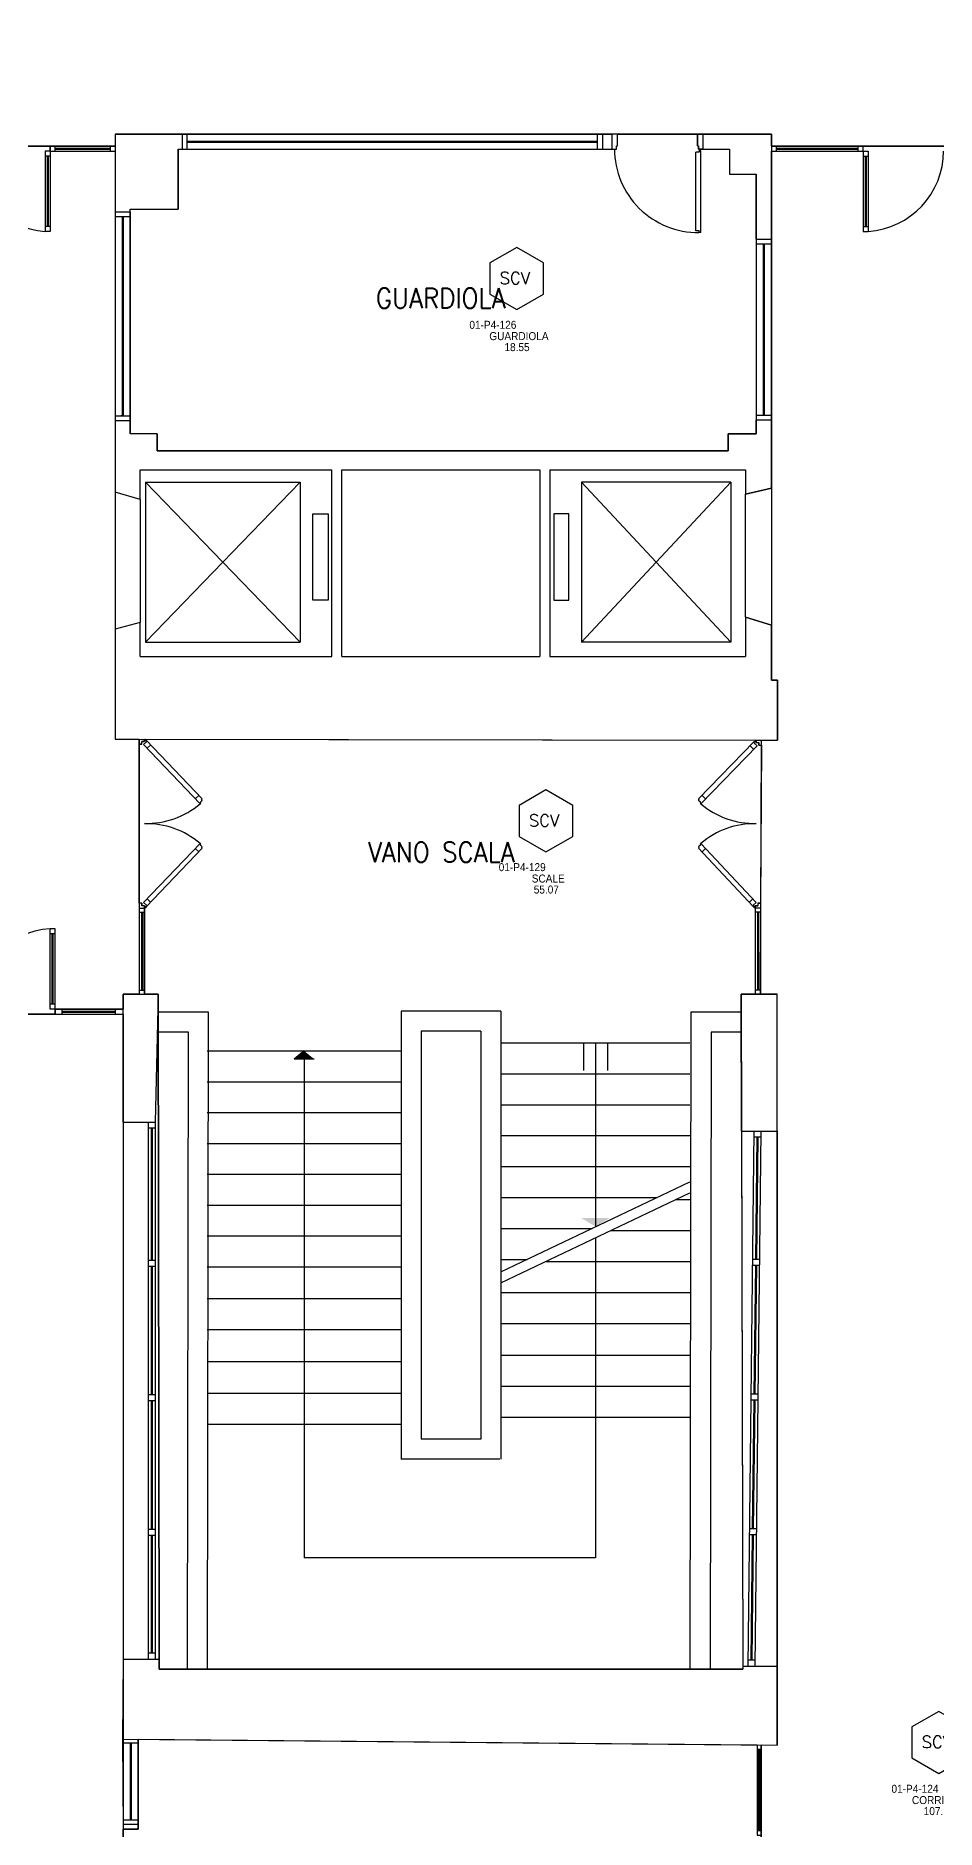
# Model space of a CAD drawing. Header units: inches. Extents: x 16420 to 16611, y 92341 to 92416.
# Drawn here: x 16467.56 to 16476.55, y 92383.12 to 92401.05 of the extents above; entities that cross this region are included whole.
import ezdxf
from ezdxf.enums import TextEntityAlignment as Align

# ---------------------------------------------------------------- set-up
doc = ezdxf.new("R2010")
doc.units = ezdxf.units.IN
doc.header["$LTSCALE"] = 50
doc.header["$MEASUREMENT"] = 0
doc.linetypes.add('NASCOSTA2', pattern=[0.1875, 0.125, -0.0625])
for name, color, linetype in [('A-LOCALI', 7, 'Continuous'), ('AA-CodiceVano', 7, 'Continuous'), ('GMM_DEST.USO', 50, 'Continuous'), ('PIANTA', 7, 'Continuous'), ('RM', 191, 'Continuous')]:
    doc.layers.add(name, color=color, linetype=linetype)
doc.styles.add('ARIAL', font='arial.ttf')
doc.styles.add('ARTECO', font='romans.shx', dxfattribs={"width": 0.9})
doc.styles.get("Standard").update_dxf_attribs({"font": 'txt.shx'})

# ---------------------------------------------------------------- blocks, each defined once
blk = doc.blocks.new('MFM_COD_VANO')
at = {"layer": 'A-LOCALI'}
for p, q in [((0, 0.621), (-0.269, 0.466)), ((0.269, 0.466), (0, 0.621)), ((-0.269, 0.466), (-0.269, 0.155)), ((0.269, 0.155), (0.269, 0.466)), ((-0.269, 0.155), (0, 0)), ((0, 0), (0.269, 0.155))]:
    blk.add_line(p, q, dxfattribs=at)
blk.add_text('SCV', height=0.12, dxfattribs=at).set_placement((-0.17, 0.255))
at = {"layer": 'A-LOCALI', "flags": 9}
for tag in ['MFM_NAME', 'MFM_COD_COMPLESSO', 'MFM_COD_EDIFICIO', 'MFM_COD_PIANO', 'MFM_COD_MACROAREA', 'MFM_ZONA', 'MFM_REPARTO']:
    blk.add_attdef(tag, (-0.084, 0.188), '', height=0.005, dxfattribs=at)
blk.add_attdef('MFM_ALTEZZA', text='', height=0.005, dxfattribs=at).set_placement((-0.057, 0.188), align=Align.CENTER)
at = {"layer": 'A-LOCALI', "style": 'ARIAL', "width": 0.9, "flags": 8}
for tag, p in [('MFM_COD_UT', (-0.026, -0.078)), ('MFM_DESTINAZIONE_USO', (0.023, -0.306)), ('MFM_SUPERFICIE', (0.004, -0.416))]:
    blk.add_attdef(tag, text='', height=0.08, dxfattribs=at).set_placement(p, align=Align.CENTER)
at = {"layer": 'A-LOCALI', "style": 'ARIAL', "width": 0.9}
for tag, p, height, flags in [('MFM_COD_LOCALE', (-0.472, -0.192), 0.08, 8), ('MFM_COD_SCHEDA', (-0.275, -0.483), 0.04, 9)]:
    blk.add_attdef(tag, p, '', height=height, dxfattribs=dict(at, flags=flags))

msp = doc.modelspace()

# ---------------------------------------------------------------- linework, layer by layer
at = {"layer": 'PIANTA', "color": 0}
for p, q in [((16468.349, 92400.073), (16469.019, 92400.073)), ((16468.349, 92400.073), (16468.349, 92399.294)), ((16469.019, 92400.073), (16473.219, 92400.073)), ((16469.019, 92400.073), (16469.019, 92399.923)), ((16469.069, 92399.923), (16469.069, 92400.073)), ((16469.069, 92400.003), (16473.169, 92400.003)), ((16473.169, 92399.923), (16473.169, 92400.073)), ((16473.169, 92399.923), (16473.169, 92400.072)), ((16473.219, 92400.073), (16473.314, 92400.073)), ((16473.219, 92400.073), (16473.219, 92399.923)), ((16473.369, 92400.073), (16473.314, 92400.073)), ((16473.314, 92400.073), (16473.314, 92399.923)), ((16473.369, 92399.955), (16473.369, 92400.073)), ((16474.169, 92400.073), (16474.224, 92400.073)), ((16474.169, 92399.955), (16474.169, 92400.073)), ((16474.224, 92400.073), (16474.909, 92400.073)), ((16474.224, 92399.923), (16474.224, 92400.073)), ((16474.909, 92400.073), (16474.909, 92399.023)), ((16467.649, 92399.903), (16467.649, 92399.099)), ((16467.699, 92399.903), (16467.649, 92399.903)), ((16467.699, 92399.853), (16467.649, 92399.853)), ((16467.669, 92399.853), (16467.669, 92399.149)), ((16467.679, 92399.853), (16467.679, 92399.149)), ((16467.699, 92399.903), (16467.699, 92399.953)), ((16467.699, 92399.953), (16468.349, 92399.953)), ((16467.699, 92399.903), (16468.349, 92399.903)), ((16467.699, 92399.903), (16467.699, 92399.099)), ((16467.749, 92399.903), (16467.749, 92399.953)), ((16467.749, 92399.933), (16468.299, 92399.933)), ((16467.749, 92399.923), (16468.299, 92399.923)), ((16468.299, 92399.953), (16468.299, 92399.903)), ((16468.979, 92399.923), (16469.019, 92399.923)), ((16468.979, 92399.923), (16468.979, 92399.323)), ((16469.019, 92399.923), (16473.219, 92399.923)), ((16469.069, 92399.993), (16473.169, 92399.993)), ((16473.219, 92399.923), (16473.314, 92399.923)), ((16473.314, 92399.923), (16473.359, 92399.923)), ((16473.359, 92399.923), (16473.359, 92399.955)), ((16473.359, 92399.955), (16473.369, 92399.955)), ((16474.151, 92399.104), (16474.151, 92399.89)), ((16474.184, 92399.89), (16474.151, 92399.89)), ((16474.169, 92399.955), (16474.179, 92399.955)), ((16474.179, 92399.923), (16474.179, 92399.955)), ((16474.224, 92399.923), (16474.179, 92399.923)), ((16474.184, 92399.906), (16474.184, 92399.89)), ((16474.201, 92399.906), (16474.184, 92399.906)), ((16474.201, 92399.088), (16474.201, 92399.906)), ((16474.224, 92399.923), (16474.489, 92399.923)), ((16474.489, 92399.923), (16474.489, 92399.673)), ((16474.909, 92399.953), (16475.824, 92399.953)), ((16474.909, 92399.903), (16475.824, 92399.903)), ((16474.959, 92399.903), (16474.959, 92399.953)), ((16474.959, 92399.933), (16475.774, 92399.933)), ((16474.959, 92399.923), (16475.774, 92399.923)), ((16475.774, 92399.903), (16475.774, 92399.953)), ((16475.824, 92399.903), (16475.824, 92399.953)), ((16475.824, 92399.903), (16475.824, 92399.099)), ((16475.824, 92399.903), (16475.874, 92399.903)), ((16475.824, 92399.853), (16475.874, 92399.853)), ((16475.844, 92399.853), (16475.844, 92399.149)), ((16475.854, 92399.853), (16475.854, 92399.149)), ((16475.874, 92399.903), (16475.874, 92399.099)), ((16474.489, 92399.673), (16474.754, 92399.673)), ((16474.754, 92399.023), (16474.754, 92399.673)), ((16468.349, 92399.294), (16468.349, 92397.204)), ((16468.349, 92399.294), (16468.499, 92399.294)), ((16468.499, 92399.323), (16468.979, 92399.323)), ((16468.499, 92399.294), (16468.499, 92399.323)), ((16468.499, 92399.294), (16468.499, 92397.204)), ((16467.699, 92399.149), (16467.649, 92399.149)), ((16467.699, 92399.099), (16467.649, 92399.099)), ((16468.499, 92399.244), (16468.349, 92399.244)), ((16468.419, 92399.244), (16468.419, 92397.254)), ((16468.429, 92399.244), (16468.429, 92397.254)), ((16474.184, 92399.104), (16474.151, 92399.104)), ((16474.184, 92399.088), (16474.184, 92399.104)), ((16475.824, 92399.149), (16475.874, 92399.149)), ((16475.824, 92399.099), (16475.874, 92399.099)), ((16474.201, 92399.088), (16474.184, 92399.088)), ((16474.754, 92399.023), (16474.754, 92397.213)), ((16474.754, 92399.023), (16474.909, 92399.023)), ((16474.909, 92398.973), (16474.754, 92398.973)), ((16474.827, 92398.973), (16474.827, 92397.263)), ((16474.837, 92398.973), (16474.837, 92397.263)), ((16474.909, 92399.023), (16474.909, 92397.213)), ((16468.349, 92397.254), (16468.499, 92397.254)), ((16468.499, 92397.204), (16468.349, 92397.204)), ((16468.349, 92397.204), (16468.349, 92396.493)), ((16468.422, 92397.254), (16468.406, 92397.254)), ((16468.499, 92397.204), (16468.499, 92397.074)), ((16474.754, 92397.263), (16474.909, 92397.263)), ((16474.754, 92397.074), (16474.754, 92397.213)), ((16474.909, 92397.213), (16474.754, 92397.213)), ((16474.909, 92397.213), (16474.909, 92396.533)), ((16468.769, 92397.074), (16468.499, 92397.074)), ((16468.769, 92397.074), (16468.769, 92396.904)), ((16468.769, 92397.074), (16468.769, 92397.074)), ((16474.474, 92396.904), (16474.474, 92397.074)), ((16474.474, 92397.074), (16474.754, 92397.074)), ((16468.769, 92396.904), (16474.474, 92396.904)), ((16468.599, 92396.715), (16470.514, 92396.715)), ((16468.599, 92396.419), (16468.599, 92396.715)), ((16468.652, 92396.591), (16468.652, 92394.991)), ((16468.652, 92396.591), (16470.197, 92394.991)), ((16468.652, 92394.991), (16470.197, 92396.591)), ((16468.652, 92396.591), (16470.197, 92396.591)), ((16470.197, 92396.591), (16470.197, 92394.991)), ((16470.514, 92394.849), (16470.514, 92396.715)), ((16470.614, 92396.715), (16472.594, 92396.715)), ((16470.614, 92394.849), (16470.614, 92396.715)), ((16472.594, 92396.715), (16472.594, 92394.849)), ((16472.694, 92396.715), (16474.649, 92396.715)), ((16472.694, 92396.715), (16472.694, 92394.849)), ((16474.501, 92394.991), (16473.011, 92396.591)), ((16474.501, 92396.591), (16473.011, 92394.991)), ((16474.501, 92396.591), (16473.011, 92396.591)), ((16473.011, 92396.591), (16473.011, 92394.991)), ((16474.501, 92396.591), (16474.501, 92394.991)), ((16474.649, 92396.715), (16474.649, 92396.473)), ((16468.599, 92396.419), (16468.349, 92396.493)), ((16468.349, 92396.493), (16468.349, 92395.123)), ((16468.599, 92396.419), (16468.599, 92395.189)), ((16474.909, 92396.533), (16474.649, 92396.473)), ((16474.649, 92395.243), (16474.649, 92396.473)), ((16474.909, 92396.533), (16474.909, 92395.163)), ((16470.325, 92395.413), (16470.325, 92396.275)), ((16470.325, 92396.275), (16470.476, 92396.275)), ((16470.476, 92396.275), (16470.476, 92395.413)), ((16472.884, 92396.275), (16472.733, 92396.275)), ((16472.733, 92396.275), (16472.733, 92395.413)), ((16472.884, 92395.413), (16472.884, 92396.275)), ((16470.476, 92395.413), (16470.325, 92395.413)), ((16472.733, 92395.413), (16472.884, 92395.413)), ((16468.599, 92395.189), (16468.349, 92395.123)), ((16468.599, 92394.849), (16468.599, 92395.189)), ((16474.649, 92395.243), (16474.909, 92395.163)), ((16474.649, 92395.243), (16474.649, 92394.849)), ((16474.909, 92395.163), (16474.909, 92394.613)), ((16468.349, 92395.123), (16468.349, 92394.023)), ((16468.652, 92394.991), (16470.197, 92394.991)), ((16474.501, 92394.991), (16473.011, 92394.991)), ((16468.599, 92394.849), (16470.514, 92394.849)), ((16470.614, 92394.849), (16472.594, 92394.849)), ((16472.694, 92394.849), (16474.649, 92394.849)), ((16474.909, 92394.613), (16474.969, 92394.613)), ((16474.969, 92394.613), (16474.969, 92394.013)), ((16468.349, 92394.023), (16474.757, 92394.013)), ((16468.589, 92393.973), (16468.589, 92394.023)), ((16468.616, 92393.973), (16468.589, 92393.973)), ((16468.642, 92393.997), (16468.616, 92393.997)), ((16468.616, 92393.973), (16468.616, 92393.997)), ((16468.633, 92393.967), (16468.661, 92393.994)), ((16469.197, 92393.375), (16468.633, 92393.967)), ((16468.642, 92394.023), (16468.642, 92393.997)), ((16468.654, 92394.002), (16468.662, 92394.009)), ((16468.661, 92393.994), (16468.654, 92394.002)), ((16469.219, 92393.424), (16468.662, 92394.009)), ((16468.667, 92393.931), (16468.703, 92393.965)), ((16474.18, 92393.424), (16474.737, 92393.997)), ((16474.202, 92393.375), (16474.766, 92393.955)), ((16474.731, 92393.919), (16474.696, 92393.954)), ((16474.744, 92393.99), (16474.737, 92393.997)), ((16474.737, 92393.983), (16474.744, 92393.99)), ((16474.766, 92393.955), (16474.737, 92393.983)), ((16474.757, 92394.013), (16474.969, 92394.013)), ((16474.757, 92394.013), (16474.757, 92393.987)), ((16474.757, 92393.987), (16474.783, 92393.987)), ((16474.783, 92393.963), (16474.783, 92393.987)), ((16474.783, 92393.963), (16474.81, 92393.963)), ((16474.81, 92393.963), (16474.81, 92394.013)), ((16469.149, 92393.426), (16469.184, 92393.46)), ((16469.197, 92393.389), (16469.219, 92393.41)), ((16469.197, 92393.389), (16469.204, 92393.382)), ((16469.197, 92393.375), (16469.204, 92393.382)), ((16469.212, 92393.417), (16469.219, 92393.424)), ((16469.219, 92393.41), (16469.212, 92393.417)), ((16474.187, 92393.417), (16474.18, 92393.424)), ((16474.18, 92393.41), (16474.187, 92393.417)), ((16474.201, 92393.389), (16474.18, 92393.41)), ((16474.201, 92393.389), (16474.194, 92393.382)), ((16474.202, 92393.375), (16474.194, 92393.382)), ((16474.25, 92393.425), (16474.214, 92393.46)), ((16469.197, 92392.98), (16468.633, 92392.389)), ((16469.219, 92392.931), (16468.662, 92392.347)), ((16469.149, 92392.93), (16469.184, 92392.895)), ((16469.197, 92392.98), (16469.204, 92392.973)), ((16469.197, 92392.966), (16469.204, 92392.973)), ((16469.197, 92392.966), (16469.219, 92392.945)), ((16469.219, 92392.945), (16469.212, 92392.938)), ((16469.212, 92392.938), (16469.219, 92392.931)), ((16474.201, 92392.966), (16474.18, 92392.945)), ((16474.18, 92392.945), (16474.187, 92392.938)), ((16474.187, 92392.938), (16474.18, 92392.931)), ((16474.18, 92392.931), (16474.727, 92392.347)), ((16474.202, 92392.98), (16474.194, 92392.973)), ((16474.201, 92392.966), (16474.194, 92392.973)), ((16474.202, 92392.98), (16474.756, 92392.389)), ((16474.25, 92392.93), (16474.214, 92392.895)), ((16468.589, 92392.381), (16468.589, 92392.331)), ((16468.616, 92392.381), (16468.589, 92392.381)), ((16468.589, 92392.331), (16468.589, 92391.473)), ((16468.589, 92392.331), (16468.642, 92392.331)), ((16468.589, 92392.291), (16468.642, 92392.291)), ((16468.611, 92392.291), (16468.611, 92391.513)), ((16468.616, 92392.381), (16468.616, 92392.356)), ((16468.642, 92392.356), (16468.616, 92392.356)), ((16468.621, 92392.291), (16468.621, 92391.513)), ((16468.633, 92392.389), (16468.661, 92392.361)), ((16468.642, 92392.331), (16468.642, 92392.356)), ((16468.642, 92392.331), (16468.642, 92391.473)), ((16468.661, 92392.361), (16468.654, 92392.354)), ((16468.654, 92392.354), (16468.662, 92392.347)), ((16468.667, 92392.425), (16468.703, 92392.39)), ((16474.721, 92392.425), (16474.686, 92392.39)), ((16474.756, 92392.389), (16474.727, 92392.361)), ((16474.727, 92392.361), (16474.734, 92392.354)), ((16474.734, 92392.354), (16474.727, 92392.347)), ((16474.747, 92392.356), (16474.773, 92392.356)), ((16474.747, 92392.331), (16474.747, 92392.356)), ((16474.747, 92392.331), (16474.747, 92391.473)), ((16474.8, 92392.331), (16474.747, 92392.331)), ((16474.8, 92392.291), (16474.747, 92392.291)), ((16474.768, 92392.291), (16474.768, 92391.513)), ((16474.773, 92392.381), (16474.8, 92392.381)), ((16474.773, 92392.381), (16474.773, 92392.356)), ((16474.778, 92392.291), (16474.778, 92391.513)), ((16474.8, 92392.381), (16474.8, 92392.331)), ((16474.8, 92392.331), (16474.8, 92391.473)), ((16467.699, 92391.323), (16467.699, 92392.126)), ((16467.749, 92392.126), (16467.699, 92392.126)), ((16467.749, 92391.323), (16467.749, 92392.126)), ((16467.749, 92392.076), (16467.699, 92392.076)), ((16467.719, 92391.373), (16467.719, 92392.076)), ((16467.729, 92391.373), (16467.729, 92392.076)), ((16468.429, 92391.473), (16468.777, 92391.473)), ((16468.429, 92391.273), (16468.429, 92391.473)), ((16468.589, 92391.513), (16468.642, 92391.513)), ((16468.589, 92391.473), (16468.642, 92391.473)), ((16468.777, 92391.473), (16468.749, 92390.193)), ((16468.777, 92391.473), (16468.787, 92384.823)), ((16474.604, 92391.473), (16474.964, 92391.473)), ((16474.608, 92390.103), (16474.604, 92391.473)), ((16474.8, 92391.513), (16474.747, 92391.513)), ((16474.8, 92391.473), (16474.747, 92391.473)), ((16474.964, 92390.103), (16474.964, 92391.473)), ((16467.749, 92391.373), (16467.699, 92391.373)), ((16467.749, 92391.323), (16467.699, 92391.323)), ((16467.749, 92391.273), (16467.749, 92391.323)), ((16467.749, 92391.323), (16468.429, 92391.323)), ((16467.749, 92391.273), (16468.429, 92391.273)), ((16467.819, 92391.273), (16467.819, 92391.323)), ((16467.819, 92391.303), (16468.349, 92391.303)), ((16467.819, 92391.293), (16468.349, 92391.293)), ((16468.349, 92391.323), (16468.349, 92391.273)), ((16468.429, 92390.193), (16468.429, 92391.273)), ((16468.777, 92391.294), (16469.277, 92391.294)), ((16469.277, 92391.294), (16469.268, 92384.723)), ((16472.204, 92391.303), (16471.207, 92391.303)), ((16471.207, 92391.303), (16471.207, 92386.823)), ((16472.204, 92391.303), (16472.204, 92388.043)), ((16474.104, 92391.293), (16474.094, 92384.723)), ((16474.604, 92391.293), (16474.104, 92391.293)), ((16468.777, 92391.094), (16469.077, 92391.094)), ((16469.077, 92391.094), (16469.068, 92384.723)), ((16472.004, 92391.103), (16471.407, 92391.103)), ((16471.407, 92391.103), (16471.407, 92387.023)), ((16472.004, 92391.103), (16472.004, 92387.023)), ((16474.304, 92391.093), (16474.294, 92384.723)), ((16474.604, 92391.093), (16474.304, 92391.093)), ((16469.267, 92390.904), (16471.207, 92390.904)), ((16470.237, 92390.904), (16470.136, 92390.822)), ((16470.237, 92390.904), (16470.237, 92385.836)), ((16472.204, 92390.984), (16474.094, 92390.984)), ((16473.029, 92390.984), (16473.029, 92390.709)), ((16473.149, 92390.984), (16473.149, 92389.149)), ((16473.269, 92390.984), (16473.269, 92390.709)), ((16470.237, 92390.822), (16470.136, 92390.822)), ((16470.338, 92390.822), (16470.237, 92390.822)), ((16472.204, 92390.675), (16474.094, 92390.675)), ((16469.267, 92390.596), (16471.207, 92390.596)), ((16472.204, 92390.366), (16474.094, 92390.366)), ((16468.429, 92390.193), (16468.428, 92384.823)), ((16468.429, 92390.193), (16468.749, 92390.193)), ((16468.679, 92390.193), (16468.679, 92384.823)), ((16468.749, 92390.133), (16468.679, 92390.133)), ((16468.709, 92390.133), (16468.709, 92388.809)), ((16468.719, 92390.133), (16468.719, 92388.809)), ((16468.749, 92390.193), (16468.749, 92384.823)), ((16469.267, 92390.288), (16471.207, 92390.288)), ((16469.267, 92389.979), (16471.207, 92389.979)), ((16472.204, 92390.057), (16474.094, 92390.057)), ((16474.608, 92390.103), (16474.964, 92390.103)), ((16474.608, 92390.103), (16474.622, 92384.753)), ((16474.732, 92390.103), (16474.672, 92384.753)), ((16474.802, 92390.043), (16474.732, 92390.043)), ((16474.802, 92390.103), (16474.742, 92384.753)), ((16474.762, 92390.043), (16474.748, 92388.818)), ((16474.772, 92390.043), (16474.758, 92388.818)), ((16474.964, 92390.103), (16474.964, 92384.753)), ((16469.267, 92389.671), (16471.207, 92389.671)), ((16472.204, 92389.748), (16474.094, 92389.748)), ((16472.204, 92389.438), (16473.767, 92389.438)), ((16473.953, 92389.417), (16474.094, 92389.417)), ((16469.267, 92389.363), (16471.207, 92389.363)), ((16472.204, 92389.129), (16473.117, 92389.129)), ((16473.304, 92389.108), (16474.094, 92389.108)), ((16469.267, 92389.054), (16471.207, 92389.054)), ((16473.149, 92389.033), (16473.149, 92385.836)), ((16468.749, 92388.809), (16468.679, 92388.809)), ((16468.749, 92388.749), (16468.679, 92388.749)), ((16468.709, 92388.749), (16468.709, 92387.464)), ((16468.719, 92388.749), (16468.719, 92387.464)), ((16469.267, 92388.746), (16471.207, 92388.746)), ((16472.204, 92388.82), (16472.467, 92388.82)), ((16472.655, 92388.799), (16474.094, 92388.799)), ((16474.788, 92388.818), (16474.718, 92388.818)), ((16474.788, 92388.758), (16474.718, 92388.758)), ((16474.748, 92388.758), (16474.733, 92387.473)), ((16474.758, 92388.758), (16474.743, 92387.473)), ((16469.267, 92388.428), (16471.207, 92388.428)), ((16472.204, 92388.49), (16474.094, 92388.49)), ((16472.204, 92388.18), (16474.094, 92388.18)), ((16469.267, 92388.119), (16471.207, 92388.119)), ((16472.204, 92388.043), (16472.204, 92386.823)), ((16472.204, 92387.861), (16474.094, 92387.861)), ((16469.267, 92387.8), (16471.207, 92387.8)), ((16468.749, 92387.464), (16468.679, 92387.464)), ((16469.267, 92387.481), (16471.207, 92387.481)), ((16472.204, 92387.552), (16474.094, 92387.552)), ((16474.773, 92387.473), (16474.703, 92387.473)), ((16468.749, 92387.404), (16468.679, 92387.404)), ((16468.709, 92387.404), (16468.709, 92386.118)), ((16468.719, 92387.404), (16468.719, 92386.118)), ((16474.773, 92387.413), (16474.703, 92387.413)), ((16474.733, 92387.413), (16474.717, 92386.127)), ((16474.743, 92387.413), (16474.727, 92386.127)), ((16469.267, 92387.173), (16471.207, 92387.173)), ((16472.204, 92387.243), (16474.094, 92387.243)), ((16472.004, 92387.023), (16471.407, 92387.023)), ((16472.194, 92386.823), (16471.207, 92386.823)), ((16468.749, 92386.118), (16468.679, 92386.118)), ((16468.749, 92386.058), (16468.679, 92386.058)), ((16468.709, 92386.058), (16468.709, 92384.883)), ((16468.719, 92386.058), (16468.719, 92384.883)), ((16474.757, 92386.127), (16474.687, 92386.127)), ((16474.757, 92386.067), (16474.687, 92386.067)), ((16474.717, 92386.067), (16474.702, 92384.813)), ((16474.727, 92386.067), (16474.712, 92384.813)), ((16473.149, 92385.836), (16470.237, 92385.836)), ((16468.428, 92384.823), (16468.787, 92384.823)), ((16468.428, 92384.823), (16468.428, 92384.023)), ((16468.749, 92384.883), (16468.679, 92384.883)), ((16468.787, 92384.823), (16468.787, 92384.723)), ((16474.622, 92384.751), (16474.964, 92384.753)), ((16474.742, 92384.813), (16474.672, 92384.813)), ((16474.964, 92384.753), (16474.964, 92383.963)), ((16468.787, 92384.723), (16474.622, 92384.723)), ((16468.428, 92384.023), (16468.427, 92383.123)), ((16468.428, 92384.023), (16474.964, 92383.963)), ((16468.578, 92383.983), (16468.428, 92383.983)), ((16468.498, 92383.983), (16468.497, 92383.213)), ((16468.508, 92383.983), (16468.507, 92383.213)), ((16468.578, 92384.023), (16468.577, 92383.123)), ((16474.764, 92383.963), (16474.764, 92383.063)), ((16474.764, 92383.923), (16474.804, 92383.923)), ((16474.779, 92383.923), (16474.779, 92383.103)), ((16474.789, 92383.923), (16474.789, 92383.103)), ((16474.804, 92383.963), (16474.804, 92383.063)), ((16468.577, 92383.213), (16468.427, 92383.213)), ((16468.577, 92383.168), (16468.427, 92383.168)), ((16468.577, 92383.123), (16468.427, 92383.123))]:
    msp.add_line(p, q, dxfattribs=at)
at = {"layer": 'PIANTA', "color": 0, "linetype": 'NASCOSTA2'}
for p, q in [((16472.204, 92388.695), (16474.094, 92389.594)), ((16472.204, 92388.584), (16474.094, 92389.484))]:
    msp.add_line(p, q, dxfattribs=at)
at = {"layer": 'PIANTA', "color": 0}
for centre in [(16474.192, 92399.914), (16468.65, 92394.014), (16474.749, 92394.002), (16468.65, 92392.341), (16474.739, 92392.341)]:
    msp.add_circle(centre, 0.00633, dxfattribs=at)
at = {"layer": 'PIANTA', "color": 0, "linetype": 'NASCOSTA2'}
for centre, radius, start, end in [((16467.699, 92399.903), 0.805, 180, 266.4389), ((16474.174, 92399.923), 0.835, 180, 270.6832), ((16475.824, 92399.903), 0.805, 273.5611, 0), ((16468.656, 92394.018), 0.84, 269.0502, 310.102), ((16474.743, 92394.018), 0.84, 229.898, 270.9498), ((16468.656, 92392.337), 0.84, 49.898, 90.9498), ((16474.743, 92392.337), 0.84, 89.0502, 130.102), ((16467.749, 92391.323), 0.805, 93.5611, 180)]:
    msp.add_arc(centre, radius, start, end, dxfattribs=at)
at = {"layer": 'PIANTA', "color": 0}
for points in [[(16470.338, 92390.822), (16470.237, 92390.904), (16470.136, 92390.822)], [(16473.29, 92389.232), (16473.149, 92389.149), (16473.008, 92389.232)]]:
    msp.add_solid(points, dxfattribs=at)
at = {"layer": 'RM'}
for points in [[(16478.35, 92399.953), (16474.909, 92399.953), (16474.909, 92400.073), (16468.349, 92400.073), (16468.349, 92399.953), (16465.429, 92399.953), (16465.429, 92400.073), (16464.919, 92400.073), (16464.919, 92400.533), (16464.859, 92400.533), (16464.859, 92400.722), (16464.799, 92400.722), (16464.799, 92400.912), (16464.749, 92400.912), (16464.749, 92401.693), (16464.799, 92401.693), (16464.799, 92401.883), (16464.809, 92401.883), (16464.859, 92401.883), (16464.859, 92402.073), (16464.869, 92402.073), (16464.919, 92402.073), (16464.919, 92402.533), (16507.119, 92402.533)], [(16474.804, 92380.594), (16474.804, 92383.963), (16474.804, 92383.964), (16474.964, 92383.963), (16474.964, 92391.473), (16474.8, 92391.473), (16474.81, 92394.013), (16474.969, 92394.013), (16474.969, 92394.613), (16474.909, 92394.613), (16474.909, 92395.163), (16474.649, 92395.243), (16474.649, 92396.473), (16474.909, 92396.533), (16474.909, 92399.903), (16475.824, 92399.903), (16475.824, 92399.953), (16477.434, 92399.953)], [(16465.459, 92369.513), (16465.459, 92391.273), (16468.429, 92391.273), (16468.429, 92384.823), (16468.422, 92384.023), (16468.427, 92383.123), (16468.427, 92383.123), (16468.426, 92379.163)]]:
    msp.add_lwpolyline(points, dxfattribs=at)
for points in [[(16468.979, 92399.923), (16473.359, 92399.922), (16473.359, 92399.955), (16473.369, 92399.955), (16473.369, 92400.073), (16474.169, 92400.073), (16474.169, 92399.955), (16474.179, 92399.955), (16474.179, 92399.923), (16474.489, 92399.923), (16474.489, 92399.673), (16474.754, 92399.673), (16474.754, 92397.074), (16474.474, 92397.074), (16474.474, 92396.904), (16468.769, 92396.904), (16468.769, 92397.074), (16468.499, 92397.074), (16468.499, 92399.323), (16468.979, 92399.323)], [(16468.349, 92399.903), (16468.349, 92394.023), (16468.589, 92394.022), (16468.589, 92391.473), (16468.429, 92391.473), (16468.429, 92391.323), (16467.749, 92391.323), (16467.749, 92391.273), (16466.149, 92391.273), (16466.149, 92391.323), (16465.459, 92391.323), (16465.459, 92392.013), (16465.453, 92393.123), (16465.43, 92399.903), (16466.089, 92399.903), (16466.089, 92399.953), (16467.699, 92399.953), (16467.699, 92399.903)], [(16474.757, 92394.013), (16474.757, 92393.987), (16474.783, 92393.987), (16474.783, 92393.963), (16474.81, 92393.963), (16474.8, 92392.381), (16474.773, 92392.381), (16474.773, 92392.356), (16474.747, 92392.356), (16474.747, 92391.473), (16474.604, 92391.473), (16474.622, 92384.751), (16474.622, 92384.723), (16468.787, 92384.723), (16468.787, 92384.823), (16468.777, 92391.473), (16468.642, 92391.473), (16468.642, 92392.356), (16468.616, 92392.356), (16468.616, 92392.381), (16468.589, 92392.381), (16468.589, 92393.973), (16468.616, 92393.973), (16468.616, 92393.997), (16468.642, 92393.997), (16468.642, 92394.022)], [(16474.764, 92383.964), (16474.764, 92383.963), (16474.764, 92383.063), (16474.804, 92383.063), (16474.804, 92381.494), (16474.764, 92381.494), (16474.764, 92380.594), (16468.577, 92380.642), (16468.577, 92380.643), (16468.577, 92381.533), (16468.427, 92381.533), (16468.427, 92383.123), (16468.578, 92383.123), (16468.578, 92384.021)], [(16474.764, 92383.964), (16474.764, 92383.963), (16474.764, 92383.063), (16474.804, 92383.063), (16474.804, 92381.494), (16474.764, 92381.494), (16474.764, 92380.594), (16468.577, 92380.642), (16468.577, 92380.643), (16468.577, 92381.533), (16468.427, 92381.533), (16468.427, 92383.123), (16468.578, 92383.123), (16468.578, 92384.021)]]:
    msp.add_lwpolyline(points, close=True, dxfattribs=at)

# ---------------------------------------------------------------- block references
at = {"layer": 'AA-CodiceVano'}
ref = msp.add_blockref('MFM_COD_VANO', (16472.362, 92398.318), dxfattribs=at)
ref.add_attrib('MFM_COD_LOCALE', '01-P4-126', (16471.889, 92398.125), dxfattribs={"layer": 'A-LOCALI', "height": 0.08, "style": 'ARIAL', "width": 0.9})
ref.add_attrib('MFM_SUPERFICIE', '18.55', dxfattribs={"layer": 'A-LOCALI', "height": 0.08, "style": 'ARIAL', "width": 0.9}).set_placement((16472.365, 92397.902), align=Align.CENTER)
ref.add_attrib('MFM_DESTINAZIONE_USO', 'GUARDIOLA', dxfattribs={"layer": 'A-LOCALI', "height": 0.08, "style": 'ARIAL', "width": 0.9}).set_placement((16472.384, 92398.012), align=Align.CENTER)
ref = msp.add_blockref('MFM_COD_VANO', (16472.654, 92392.894), dxfattribs=at)
ref.add_attrib('MFM_COD_LOCALE', '01-P4-129', (16472.182, 92392.702), dxfattribs={"layer": 'A-LOCALI', "height": 0.08, "style": 'ARIAL', "width": 0.9})
ref.add_attrib('MFM_SUPERFICIE', '55.07', dxfattribs={"layer": 'A-LOCALI', "height": 0.08, "style": 'ARIAL', "width": 0.9}).set_placement((16472.658, 92392.478), align=Align.CENTER)
ref.add_attrib('MFM_DESTINAZIONE_USO', 'SCALE', dxfattribs={"layer": 'A-LOCALI', "height": 0.08, "style": 'ARIAL', "width": 0.9}).set_placement((16472.677, 92392.588), align=Align.CENTER)
ref = msp.add_blockref('MFM_COD_VANO', (16476.58, 92383.679), dxfattribs=at)
ref.add_attrib('MFM_COD_LOCALE', '01-P4-124', (16476.108, 92383.486), dxfattribs={"layer": 'A-LOCALI', "height": 0.08, "style": 'ARIAL', "width": 0.9})
ref.add_attrib('MFM_SUPERFICIE', '107.13', dxfattribs={"layer": 'A-LOCALI', "height": 0.08, "style": 'ARIAL', "width": 0.9}).set_placement((16476.584, 92383.263), align=Align.CENTER)
ref.add_attrib('MFM_DESTINAZIONE_USO', 'CORRIDOIO', dxfattribs={"layer": 'A-LOCALI', "height": 0.08, "style": 'ARIAL', "width": 0.9}).set_placement((16476.603, 92383.373), align=Align.CENTER)

# ---------------------------------------------------------------- texts
at = {"layer": 'GMM_DEST.USO', "color": 0, "style": 'ARTECO', "width": 0.9}
for s, p in [('GUARDIOLA', (16471.602, 92398.331)), ('VANO SCALA', (16471.608, 92392.792))]:
    msp.add_text(s, height=0.2, dxfattribs=at).set_placement(p, align=Align.CENTER)

doc.saveas('drawing.dxf')
